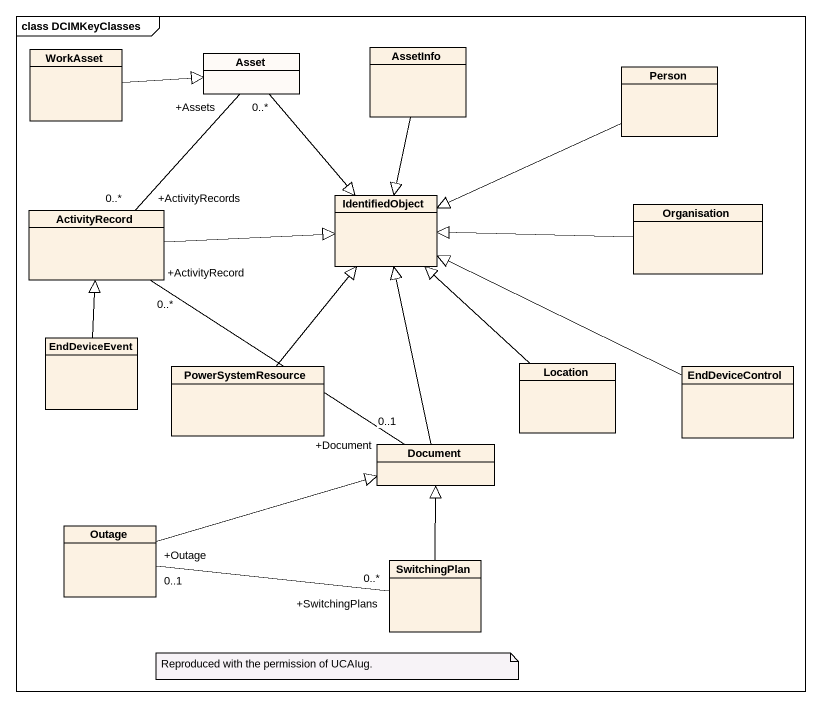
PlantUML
@startuml
mainframe class DCIMKeyClasses
hide circle
hide empty members
class WorkAsset
class Asset #FEFAF7
class AssetInfo
class "Person" as Person_
class ActivityRecord
class IdentifiedObject
class Organisation
class EndDeviceEvent
class PowerSystemResource
class Location
class EndDeviceControl
class Document
class Outage
class SwitchingPlan
WorkAsset -right-|> Asset
Asset "+Assets\n0..*" -- "+ActivityRecords\n0..*" ActivityRecord
Asset --|> IdentifiedObject
AssetInfo --|> IdentifiedObject
Person_ -left-|> IdentifiedObject
ActivityRecord -right-|> IdentifiedObject
Organisation -left-|> IdentifiedObject
EndDeviceEvent -up-|> ActivityRecord
PowerSystemResource -up-|> IdentifiedObject
Location -up-|> IdentifiedObject
EndDeviceControl -left-|> IdentifiedObject
Document "+Document\n0..1" -up- "+ActivityRecord\n0..*" ActivityRecord
Document -up-|> IdentifiedObject
Outage -right-|> Document
SwitchingPlan -up-|> Document
SwitchingPlan "+SwitchingPlans\n0..*" -left- "+Outage\n0..1" Outage
note as N1
  Reproduced with the permission of UCAIug.
end note
@enduml
